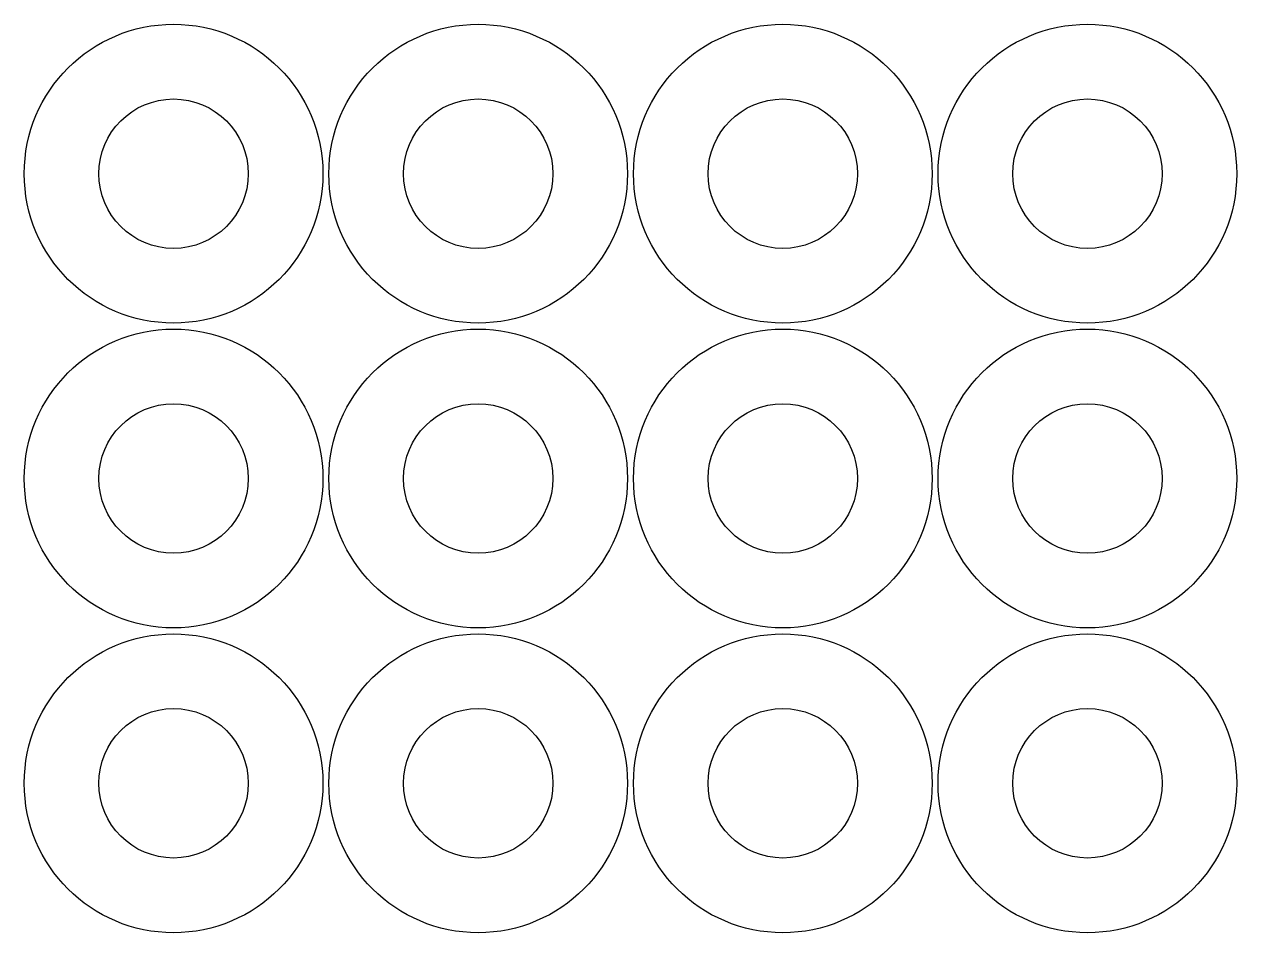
# Model space of a CAD drawing. Header units: inches. Extents: x -5 to 35.6, y -5 to 25.4.
import ezdxf

# ---------------------------------------------------------------- set-up
doc = ezdxf.new("R2010")
doc.units = ezdxf.units.IN
doc.header["$MEASUREMENT"] = 0

msp = doc.modelspace()

# ---------------------------------------------------------------- linework, layer by layer
for centre, radius in [((0, 20.4), 5), ((10.2, 20.4), 5), ((20.4, 20.4), 5), ((30.6, 20.4), 5), ((0, 20.4), 2.5), ((10.2, 20.4), 2.5), ((20.4, 20.4), 2.5), ((30.6, 20.4), 2.5), ((0, 10.2), 5), ((10.2, 10.2), 5), ((20.4, 10.2), 5), ((30.6, 10.2), 5), ((0, 10.2), 2.5), ((10.2, 10.2), 2.5), ((20.4, 10.2), 2.5), ((30.6, 10.2), 2.5), ((0, 0), 5), ((10.2, 0), 5), ((20.4, 0), 5), ((30.6, 0), 5), ((0, 0), 2.5), ((10.2, 0), 2.5), ((20.4, 0), 2.5), ((30.6, 0), 2.5)]:
    msp.add_circle(centre, radius)

doc.saveas('drawing.dxf')
